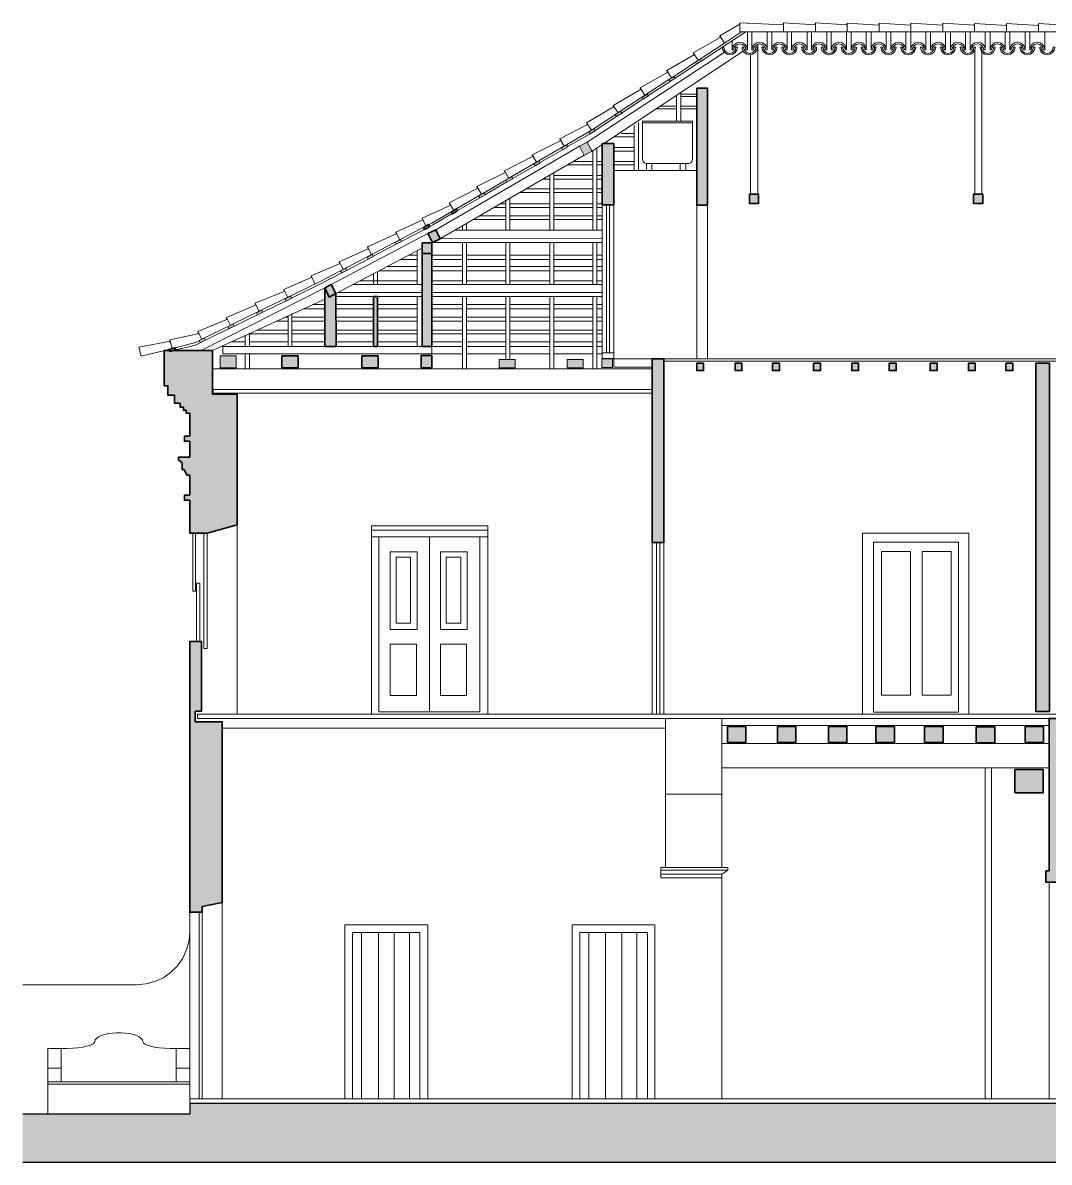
# Model space of a CAD drawing. Header units: millimetres. Extents: x 3253 to 31815, y -1228 to 14413.
# Drawn here: x 3253 to 15637, y -249 to 13495 of the extents above; entities that cross this region are included whole.
import ezdxf

# ---------------------------------------------------------------- set-up
doc = ezdxf.new("R2010")
doc.units = ezdxf.units.MM
for name, color, linetype, lineweight in [('A-ALV-___-___-EXI', 250, 'Continuous', 35), ('A-BAS-___-___-EXI', 250, 'Continuous', 25), ('A-COB-___-___-EXI', 250, 'Continuous', 13), ('A-JAN-___-___-EXI', 250, 'Continuous', 25), ('A-PIS-___-___-EXI', 250, 'Continuous', 25), ('A-POR-___-___-EXI', 250, 'Continuous', 25)]:
    doc.layers.add(name, color=color, linetype=linetype, lineweight=lineweight)

msp = doc.modelspace()

# ---------------------------------------------------------------- hatches: boundary and pattern name
at = {"layer": 'A-ALV-___-___-EXI'}
h = msp.add_hatch(color=11, dxfattribs=at)
h.paths.add_polyline_path([(25847, 460), (25847, 5196), (25657, 5196), (25657, 460)])
h.paths.add_polyline_path([(30984, 460), (30794, 5301), (30245, 5301), (30245, 5270), (30346, 5270), (30346, 5200), (30300, 5200), (30300, 460)])
h.paths.add_polyline_path([(5268, 2766), (5419, 2766), (5419, 2836), (5660, 2882), (5660, 5064), (5334, 5064), (5334, 5192), (5408, 5192), (5408, 6032), (5268, 6032)])
h.paths.add_polyline_path([(15596, 3131), (15849, 3131), (15849, 3267), (15814, 3267), (15814, 5103), (15635, 5103), (15635, 3267), (15596, 3267)])
h.paths.add_polyline_path([(15476, 5188), (15639, 5188), (15639, 9388), (15476, 9388), (15476, 6334)])
h.paths.add_polyline_path([(20399, 5196), (20648, 5196), (20648, 9384), (20399, 9384), (20399, 6334)])
h.paths.add_polyline_path([(25330, 5247), (25454, 5247), (25454, 9202), (25330, 9202), (25330, 6334)])
h.paths.add_polyline_path([(10988, 7226), (10988, 9443), (10848, 9443), (10848, 7226)])
h.paths.add_polyline_path([(30794, 7339), (30794, 7736), (30864, 7736), (30864, 7798), (30794, 7798), (30794, 8039), (30833, 8039), (30868, 8105), (30887, 8105), (30887, 8187), (30930, 8222), (30930, 8257), (30794, 8257), (30794, 8447), (30864, 8447), (30864, 8510), (30794, 8510), (30794, 8786), (30840, 8786), (30840, 8821), (30872, 8821), (30872, 8859), (30910, 8859), (30910, 8906), (30980, 8906), (30980, 9003), (31062, 9003), (31062, 9116), (31105, 9116), (31105, 9548), (30537, 9548), (30537, 9190), (30245, 9190), (30245, 7428), (30486, 7339)])
h.paths.add_polyline_path([(5478, 7339), (5839, 7440), (5839, 9015), (5540, 9015), (5540, 9544), (5068, 9544), (5027, 9532), (5023, 9544), (4960, 9544), (4960, 9116), (5003, 9116), (5003, 9003), (5085, 9003), (5085, 8906), (5151, 8906), (5151, 8859), (5190, 8859), (5190, 8821), (5225, 8821), (5225, 8786), (5268, 8786), (5268, 8509), (5202, 8509), (5202, 8447), (5268, 8447), (5268, 8257), (5132, 8257), (5132, 8222), (5174, 8187), (5174, 8105), (5198, 8105), (5233, 8039), (5268, 8039), (5268, 7798), (5202, 7798), (5202, 7736), (5268, 7736), (5268, 7339)])
h.paths.add_polyline_path([(23242, 9412), (23354, 9412), (23354, 11986), (23187, 11986), (23187, 9493), (23242, 9493)])
h.paths.add_polyline_path([(6897, 9591), (7033, 9591), (7029, 10228), (6948, 10186), (6897, 10298), (6897, 10186)])
h.paths.add_polyline_path([(7484, 9591), (7531, 9591), (7531, 10193), (7484, 10193)])
h.paths.add_polyline_path([(8188, 9591), (8188, 10711), (8072, 10711), (8072, 9591)])
h.paths.add_polyline_path([(11513, 11294), (11513, 12705), (11385, 12705), (11385, 11294)])
h.paths.add_polyline_path([(10245, 11298), (10385, 11298), (10385, 12037), (10245, 12037)])
at = {"layer": 'A-BAS-___-___-EXI', "true_color": 0xcb9898}
msp.add_hatch(color=253, dxfattribs=at).paths.add_polyline_path([(31815, -249), (31815, 619), (30981, 619), (30981, 549), (30984, 460), (5268, 460), (5268, 331), (3253, 331), (3253, -249), (24675, -249)])
at = {"layer": 'A-COB-___-___-EXI', "true_color": 0xc19a82}
h = msp.add_hatch(color=33, dxfattribs=at)
h.paths.add_polyline_path([(20037, 1377), (20111, 1377), (20111, 1502), (20037, 1502)])
h.paths.add_polyline_path([(20776, 1502), (20916, 1502), (20916, 1681), (20776, 1681)])
h.paths.add_polyline_path([(20037, 1517), (20111, 1517), (20111, 1642), (20037, 1642)])
h.paths.add_polyline_path([(15565, 4208), (15565, 4489), (15223, 4489), (15223, 4208)])
h.paths.add_polyline_path([(14756, 4811), (14982, 4811), (14982, 5002), (14756, 5002)])
h.paths.add_polyline_path([(13769, 4815), (13769, 5006), (13547, 5006), (13547, 4815)])
h.paths.add_polyline_path([(11754, 4815), (11976, 4815), (11976, 5006), (11754, 5006)])
h.paths.add_polyline_path([(14134, 4815), (14356, 4815), (14356, 5006), (14134, 5006)])
h.paths.add_polyline_path([(12975, 4815), (13197, 4815), (13197, 5006), (12975, 5006)])
h.paths.add_polyline_path([(12357, 4815), (12579, 4815), (12579, 5006), (12357, 5006)])
h.paths.add_polyline_path([(15569, 4815), (15569, 5006), (15347, 5006), (15347, 4815)])
h.paths.add_polyline_path([(27725, 4975), (27862, 4975), (27862, 5196), (27725, 5196)])
h.paths.add_polyline_path([(30245, 4975), (30245, 5196), (30109, 5196), (30109, 4975)])
h.paths.add_polyline_path([(29615, 4975), (29752, 4975), (29752, 5196), (29615, 5196)])
h.paths.add_polyline_path([(29141, 4975), (29277, 4975), (29277, 5196), (29141, 5196)])
h.paths.add_polyline_path([(28667, 4975), (28803, 4975), (28803, 5196), (28667, 5196)])
h.paths.add_polyline_path([(28200, 4975), (28336, 4975), (28336, 5196), (28200, 5196)])
h.paths.add_polyline_path([(25999, 4975), (25999, 5196), (25867, 5196), (25867, 4975)])
h.paths.add_polyline_path([(27274, 4975), (27410, 4975), (27410, 5196), (27274, 5196)])
h.paths.add_polyline_path([(26819, 4975), (26956, 4975), (26956, 5196), (26819, 5196)])
h.paths.add_polyline_path([(26349, 4975), (26485, 4975), (26485, 5196), (26349, 5196)])
h.paths.add_polyline_path([(24401, 5087), (24599, 5087), (24599, 5200), (24401, 5200)])
h.paths.add_polyline_path([(25532, 5091), (25532, 5204), (25334, 5204), (25334, 5091)])
h.paths.add_polyline_path([(24675, 5091), (24844, 5091), (24844, 5204), (24646, 5204), (24646, 5091)])
h.paths.add_polyline_path([(23176, 9237), (23428, 9237), (23428, 9377), (23176, 9377)])
h.paths.add_polyline_path([(15200, 9299), (15200, 9388), (15114, 9388), (15114, 9299)])
h.paths.add_polyline_path([(12878, 9299), (12878, 9388), (12792, 9388), (12792, 9299)])
h.paths.add_polyline_path([(13255, 9299), (13337, 9299), (13337, 9388), (13255, 9388)])
h.paths.add_polyline_path([(13706, 9299), (13792, 9299), (13792, 9388), (13706, 9388)])
h.paths.add_polyline_path([(12384, 9299), (12384, 9388), (12299, 9388), (12299, 9299)])
h.paths.add_polyline_path([(11929, 9299), (11929, 9388), (11848, 9388), (11848, 9299)])
h.paths.add_polyline_path([(14745, 9299), (14745, 9388), (14663, 9388), (14663, 9299)])
h.paths.add_polyline_path([(11466, 9299), (11466, 9388), (11385, 9388), (11385, 9299)])
h.paths.add_polyline_path([(14286, 9299), (14286, 9388), (14200, 9388), (14200, 9299)])
h.paths.add_polyline_path([(8060, 9334), (8188, 9334), (8188, 9482), (8060, 9482)])
h.paths.add_polyline_path([(5828, 9334), (5828, 9478), (5633, 9478), (5633, 9334)])
h.paths.add_polyline_path([(6380, 9334), (6574, 9334), (6574, 9478), (6380, 9478)])
h.paths.add_polyline_path([(10016, 9334), (10016, 9435), (9821, 9435), (9821, 9334)])
h.paths.add_polyline_path([(7344, 9334), (7539, 9334), (7539, 9478), (7344, 9478)])
h.paths.add_polyline_path([(9195, 9334), (9195, 9435), (9001, 9435), (9001, 9334)])
h.paths.add_polyline_path([(10366, 9338), (10366, 9443), (10241, 9443), (10241, 9338)])
h.paths.add_polyline_path([(5027, 9532), (5097, 9552), (5089, 9575), (5019, 9556)])
h.paths.add_polyline_path([(5392, 9633), (5458, 9665), (5447, 9692), (5380, 9661)])
h.paths.add_polyline_path([(30914, 9641), (30926, 9668), (30856, 9696), (30848, 9672)])
h.paths.add_polyline_path([(30560, 9793), (30572, 9820), (30502, 9847), (30494, 9824)])
h.paths.add_polyline_path([(5738, 9804), (5804, 9836), (5793, 9863), (5727, 9828)])
h.paths.add_polyline_path([(30207, 9948), (30218, 9972), (30152, 10003), (30140, 9976)])
h.paths.add_polyline_path([(6084, 9972), (6150, 10003), (6139, 10030), (6073, 9995)])
h.paths.add_polyline_path([(29853, 10100), (29864, 10123), (29798, 10155), (29787, 10127)])
h.paths.add_polyline_path([(6430, 10139), (6497, 10174), (6485, 10197), (6419, 10166)])
h.paths.add_polyline_path([(6948, 10186), (7029, 10228), (6975, 10337), (6897, 10298)])
h.paths.add_polyline_path([(28908, 10240), (29040, 10333), (28962, 10376), (28818, 10291)])
h.paths.add_polyline_path([(29499, 10252), (29510, 10275), (29444, 10306), (29433, 10279)])
h.paths.add_polyline_path([(29149, 10403), (29157, 10427), (29090, 10458), (29079, 10431), (29116, 10416)])
h.paths.add_polyline_path([(7103, 10477), (7165, 10512), (7154, 10536), (7088, 10504)])
h.paths.add_polyline_path([(28795, 10555), (28807, 10578), (28737, 10610), (28725, 10582)])
h.paths.add_polyline_path([(7418, 10644), (7484, 10676), (7469, 10703), (7406, 10668)])
h.paths.add_polyline_path([(28441, 10707), (28453, 10730), (28383, 10761), (28375, 10734)])
h.paths.add_polyline_path([(8188, 10711), (8188, 10839), (8072, 10839), (8072, 10711)])
h.paths.add_polyline_path([(7756, 10823), (7823, 10858), (7811, 10882), (7745, 10847)])
h.paths.add_polyline_path([(8196, 10843), (8289, 10891), (8235, 10998), (8138, 10952)])
h.paths.add_polyline_path([(28083, 10854), (28095, 10882), (28033, 10913), (28017, 10889)])
h.paths.add_polyline_path([(27504, 10913), (27628, 10994), (27504, 11053), (27386, 10976)])
h.paths.add_polyline_path([(8099, 11002), (8165, 11037), (8149, 11061), (8087, 11026)])
h.paths.add_polyline_path([(27725, 11041), (27737, 11064), (27675, 11099), (27659, 11076)])
h.paths.add_polyline_path([(8437, 11189), (8499, 11228), (8484, 11251), (8421, 11212)])
h.paths.add_polyline_path([(27383, 11220), (27399, 11243), (27333, 11278), (27321, 11251)])
h.paths.add_polyline_path([(12128, 11317), (12128, 11426), (12019, 11426), (12019, 11317)])
h.paths.add_polyline_path([(14838, 11317), (14838, 11426), (14725, 11426), (14725, 11317)])
h.paths.add_polyline_path([(8768, 11383), (8830, 11418), (8818, 11446), (8752, 11407)])
h.paths.add_polyline_path([(27045, 11395), (27057, 11418), (26990, 11453), (26979, 11430)])
h.paths.add_polyline_path([(26703, 11574), (26714, 11597), (26648, 11632), (26637, 11605)])
h.paths.add_polyline_path([(9098, 11578), (9164, 11613), (9149, 11636), (9086, 11601)])
h.paths.add_polyline_path([(26361, 11749), (26372, 11776), (26310, 11807), (26294, 11784)])
h.paths.add_polyline_path([(9433, 11768), (9495, 11807), (9483, 11831), (9417, 11792)])
h.paths.add_polyline_path([(10025, 11895), (10121, 11947), (10063, 12056), (9969, 12006)])
h.paths.add_polyline_path([(26018, 11928), (26034, 11951), (25968, 11986), (25952, 11959)])
h.paths.add_polyline_path([(9763, 11963), (9829, 11998), (9814, 12021), (9751, 11986)])
h.paths.add_polyline_path([(10098, 12157), (10160, 12192), (10148, 12219), (10082, 12181)])
h.paths.add_polyline_path([(10417, 12363), (10479, 12406), (10463, 12429), (10401, 12387)])
h.paths.add_polyline_path([(10739, 12573), (10801, 12612), (10786, 12636), (10724, 12597)])
h.paths.add_polyline_path([(11062, 12787), (11124, 12826), (11109, 12849), (11046, 12811)])
h.paths.add_polyline_path([(11381, 12997), (11443, 13036), (11428, 13059), (11369, 13021)])

# ---------------------------------------------------------------- linework, layer by layer
at = {"layer": 'A-ALV-___-___-EXI', "color": 18, "lineweight": 9}
for p, q in [((12120, 13238), (12120, 11426)), ((12034, 13110), (12034, 11426)), ((14741, 13172), (14741, 11426)), ((14826, 13141), (14826, 11426)), ((10121, 11947), (10245, 12025)), ((8398, 11325), (8453, 11232)), ((10245, 10691), (10179, 10691)), ((6897, 10096), (6749, 10096)), ((4964, 9544), (5081, 9573)), ((5548, 9073), (5548, 9027)), ((14912, 5006), (14911, 5002)), ((14865, 514), (14865, 4508)), ((14939, 514), (14939, 4508)), ((11008, 3306), (11008, 4189)), ((11688, 3306), (11688, 4189)), ((11758, 3275), (10953, 3275)), ((3716, 884), (3557, 884)), ((5268, 884), (5104, 884)), ((3557, 720), (5268, 720)), ((3557, 693), (5268, 693))]:
    msp.add_line(p, q, dxfattribs=at)
at = {"layer": 'A-ALV-___-___-EXI'}
for p, q in [((8072, 10711), (8072, 9591)), ((8188, 9591), (8188, 10711)), ((8072, 9591), (8188, 9591))]:
    msp.add_line(p, q, dxfattribs=at)
for points in [[(11385, 12705), (11385, 11294), (11513, 11294), (11513, 12705)], [(10245, 12037), (10245, 11298), (10385, 11298), (10385, 12037)], [(12128, 11426), (12019, 11426), (12019, 11317), (12128, 11317)], [(14838, 11426), (14725, 11426), (14725, 11317), (14838, 11317)], [(8499, 11228), (8484, 11251), (8421, 11212), (8437, 11189)], [(8087, 11026), (8099, 11002), (8165, 11037), (8149, 11061)], [(8289, 10891), (8235, 10998), (8138, 10952), (8196, 10843)], [(8188, 10711), (8188, 10839), (8072, 10839), (8072, 10711)], [(6897, 10298), (6948, 10186), (7029, 10228), (6975, 10337)], [(7484, 9591), (7531, 9591), (7531, 10193), (7484, 10193)], [(5019, 9556), (5027, 9532), (5097, 9552), (5089, 9575)], [(6574, 9334), (6574, 9478), (6380, 9478), (6380, 9334)], [(7539, 9334), (7539, 9478), (7344, 9478), (7344, 9334)], [(8188, 9334), (8188, 9482), (8060, 9482), (8060, 9334)], [(10988, 9443), (10848, 9443), (10848, 7226), (10988, 7226)], [(11466, 9388), (11385, 9388), (11385, 9299), (11466, 9299)], [(11848, 9388), (11848, 9299), (11929, 9299), (11929, 9388)], [(12299, 9388), (12299, 9299), (12384, 9299), (12384, 9388)], [(12792, 9388), (12792, 9299), (12878, 9299), (12878, 9388)], [(13255, 9388), (13255, 9299), (13337, 9299), (13337, 9388)], [(13706, 9388), (13706, 9299), (13792, 9299), (13792, 9388)], [(14200, 9388), (14200, 9299), (14286, 9299), (14286, 9388)], [(14663, 9388), (14663, 9299), (14745, 9299), (14745, 9388)], [(15114, 9388), (15114, 9299), (15200, 9299), (15200, 9388)], [(15639, 5188), (15639, 9388), (15476, 9388), (15476, 5188)], [(5419, 2766), (5419, 2836), (5660, 2882), (5660, 5064), (5334, 5064), (5334, 5192), (5408, 5192), (5408, 6032), (5268, 6032), (5268, 2766)], [(15596, 3267), (15596, 3131), (15849, 3131), (15849, 3267), (15814, 3267), (15814, 5103), (15635, 5103), (15635, 3267)], [(11754, 5006), (11754, 4815), (11976, 4815), (11976, 5006)], [(12357, 5006), (12357, 4815), (12579, 4815), (12579, 5006)], [(12975, 5006), (12975, 4815), (13197, 4815), (13197, 5006)], [(13547, 5006), (13547, 4815), (13769, 4815), (13769, 5006)], [(14134, 5006), (14134, 4815), (14356, 4815), (14356, 5006)], [(14756, 5002), (14756, 4811), (14982, 4811), (14982, 5002)], [(15569, 4815), (15569, 5006), (15347, 5006), (15347, 4815)], [(15565, 4489), (15223, 4489), (15223, 4208), (15565, 4208)]]:
    msp.add_lwpolyline(points, close=True, dxfattribs=at)
at = {"layer": 'A-ALV-___-___-EXI', "color": 18, "lineweight": 9, "flags": 128}
for points in [[(8117, 11043), (8072, 11138), (8418, 11294)], [(8164, 11038), (8200, 11057), (8434, 11193)], [(11008, 5103), (11008, 4189), (11688, 4189), (11688, 5103)], [(11688, 514), (11688, 3225), (10953, 3225)], [(5268, 2532), (5260, 2424), (5229, 2315), (5182, 2214), (5120, 2120), (5038, 2042), (4949, 1976), (4848, 1930), (4739, 1902), (4626, 1891), (3253, 1891)], [(5104, 1121), (5031, 1121), (4964, 1125), (4898, 1132), (4844, 1140), (4793, 1152), (4754, 1164), (4723, 1179), (4708, 1191), (4700, 1206), (4696, 1226), (4680, 1245), (4657, 1265), (4626, 1280), (4587, 1292), (4541, 1304), (4494, 1307), (4439, 1311), (4385, 1311), (4334, 1307), (4284, 1304), (4241, 1292), (4198, 1280), (4167, 1265), (4144, 1245), (4128, 1226), (4124, 1206), (4120, 1195), (4101, 1179), (4070, 1164), (4027, 1152), (3977, 1140), (3918, 1132), (3856, 1125), (3786, 1121), (3716, 1121), (3716, 720)], [(3557, 331), (3557, 1121), (3716, 1121)], [(5268, 1121), (5104, 1121), (5104, 720)]]:
    msp.add_lwpolyline(points, dxfattribs=at)
at = {"layer": 'A-ALV-___-___-EXI'}
for points in [[(6897, 10298), (6897, 9591), (7033, 9591), (7029, 10228)], [(5023, 9544), (4960, 9544), (4960, 9116), (5003, 9116), (5003, 9003), (5085, 9003), (5085, 8906), (5151, 8906), (5151, 8859), (5190, 8859), (5190, 8821), (5225, 8821), (5225, 8786), (5268, 8786), (5268, 8509), (5202, 8509), (5202, 8447), (5268, 8447), (5268, 8257), (5132, 8257), (5132, 8222), (5174, 8187), (5174, 8105), (5198, 8105), (5233, 8039), (5268, 8039), (5268, 7798), (5202, 7798), (5202, 7736), (5268, 7736), (5268, 7339), (5478, 7339), (5839, 7440), (5839, 9015), (5540, 9015), (5540, 9544), (5068, 9544)]]:
    msp.add_lwpolyline(points, dxfattribs=at)
at = {"layer": 'A-ALV-___-___-EXI', "color": 18, "lineweight": 9, "flags": 128}
msp.add_lwpolyline([(10953, 3306), (10953, 3182), (11688, 3182), (11688, 3225), (11758, 3275), (11758, 3306)], close=True, dxfattribs=at)
at = {"layer": 'A-BAS-___-___-EXI'}
msp.add_line((3253, -249), (31815, -249), dxfattribs=at)
at = {"layer": 'A-COB-___-___-EXI', "color": 18, "lineweight": 9}
for p, q in [((12431, 13495), (12431, 13386)), ((12816, 13495), (13201, 13472)), ((13201, 13491), (13201, 13386)), ((13586, 13491), (13586, 13386)), ((14352, 13491), (14737, 13468)), ((14737, 13487), (14737, 13386)), ((15122, 13487), (15122, 13386)), ((15507, 13487), (15507, 13386)), ((11442, 13037), (11976, 13386)), ((11719, 13250), (11925, 13386)), ((12236, 13168), (12236, 13386)), ((12715, 13168), (12715, 13386)), ((13193, 13168), (13193, 13386)), ((13671, 13168), (13671, 13386)), ((14150, 13168), (14150, 13386)), ((14628, 13168), (14628, 13386)), ((15106, 13168), (15106, 13386)), ((15585, 13168), (15585, 13386)), ((10063, 12056), (11715, 13137)), ((10265, 12037), (11945, 13153)), ((11023, 12919), (11358, 13114)), ((11342, 13133), (11350, 13110)), ((11083, 12833), (11395, 13038)), ((11123, 12828), (11392, 13004)), ((10464, 12428), (11047, 12810)), ((10799, 12616), (11062, 12788)), ((10700, 12709), (10704, 12686)), ((11194, 12309), (11194, 12651)), ((10478, 12406), (10738, 12576)), ((11124, 12604), (11140, 12604)), ((11140, 12309), (11140, 12616)), ((11194, 12636), (11385, 12636)), ((11194, 12604), (11385, 12604)), ((10121, 12204), (10403, 12388)), ((10378, 12499), (10382, 12480)), ((10903, 12457), (11140, 12457)), ((10945, 12488), (11140, 12488)), ((11194, 12488), (11385, 12488)), ((11194, 12457), (11385, 12457)), ((10158, 12197), (10415, 12365)), ((10630, 11714), (10630, 12258)), ((10681, 11714), (10681, 12293)), ((10731, 12289), (11334, 12289)), ((9097, 11607), (10083, 12179)), ((9732, 12095), (9783, 12006)), ((9827, 12001), (10098, 12157)), ((10397, 12118), (10630, 12118)), ((10471, 12161), (10634, 12161)), ((8235, 10998), (9969, 12006)), ((9398, 11904), (9744, 12075)), ((9495, 11808), (9763, 11963)), ((10179, 10994), (10179, 11982)), ((10389, 11990), (10634, 11990)), ((9899, 11823), (10129, 11823)), ((10129, 10994), (10129, 11951)), ((10179, 11823), (10245, 11823)), ((10385, 11947), (10630, 11947)), ((10389, 11823), (10634, 11823)), ((9063, 11710), (9117, 11618)), ((9163, 11615), (9431, 11771)), ((9662, 10994), (9662, 11687)), ((9825, 11780), (10129, 11780)), ((10179, 11780), (10245, 11780)), ((10385, 11780), (10630, 11780)), ((10385, 11714), (11385, 11714)), ((10844, 11799), (10844, 11714)), ((11186, 11799), (11186, 11714)), ((11253, 11799), (11253, 11714)), ((8818, 11445), (9087, 11601)), ((8829, 11421), (9101, 11579)), ((9526, 11609), (9611, 11609)), ((9662, 11652), (10129, 11652)), ((9662, 11609), (10129, 11609)), ((10179, 11652), (10245, 11652)), ((10179, 11609), (10245, 11609)), ((9254, 11449), (9611, 11449)), ((9328, 11492), (9611, 11492)), ((9662, 11492), (10129, 11492)), ((9662, 11449), (10129, 11449)), ((10179, 11492), (10245, 11492)), ((10179, 11449), (10245, 11449)), ((8498, 11230), (8766, 11385)), ((9016, 11313), (9079, 11313)), ((9079, 10994), (9079, 11348)), ((9129, 10994), (9129, 11376)), ((9129, 11313), (9611, 11313)), ((9662, 11313), (10129, 11313)), ((10179, 11313), (10245, 11313)), ((10245, 11298), (10245, 9513)), ((10296, 11298), (10296, 9513)), ((10331, 11298), (10331, 9513)), ((10385, 9513), (10385, 11298)), ((8768, 11166), (9079, 11166)), ((8943, 11267), (9079, 11267)), ((9129, 11267), (9611, 11267)), ((9129, 11166), (9611, 11166)), ((9662, 11267), (10129, 11267)), ((9662, 11166), (10129, 11166)), ((10179, 11267), (10245, 11267)), ((10179, 11166), (10245, 11166)), ((7094, 10508), (8126, 11048)), ((7789, 10841), (8098, 11003)), ((8558, 10994), (8558, 11045)), ((8608, 10994), (8608, 11076)), ((8694, 11123), (9079, 11123)), ((9129, 11123), (9611, 11123)), ((9662, 11123), (10129, 11123)), ((10179, 11123), (10245, 11123)), ((8138, 10952), (6975, 10337)), ((7753, 10971), (7757, 10948)), ((8468, 10994), (10245, 10994)), ((7029, 10228), (8072, 10777)), ((7410, 10792), (7462, 10699)), ((7482, 10679), (7756, 10823)), ((8013, 10337), (8013, 10746)), ((8558, 10337), (8558, 10843)), ((8608, 10337), (8608, 10843)), ((9079, 10337), (9079, 10843)), ((9129, 10337), (9129, 10843)), ((9611, 10337), (9611, 10843)), ((9662, 10337), (9662, 10843)), ((10129, 10337), (10129, 10843)), ((10179, 10337), (10179, 10843)), ((7165, 10512), (7418, 10645)), ((8013, 10640), (7815, 10640)), ((8013, 10691), (7908, 10691)), ((8558, 10691), (8188, 10691)), ((8558, 10641), (8188, 10641)), ((9079, 10691), (8608, 10691)), ((9079, 10641), (8608, 10641)), ((9611, 10691), (9129, 10691)), ((9611, 10641), (9129, 10641)), ((10129, 10691), (9662, 10691)), ((10129, 10641), (9662, 10641)), ((10245, 10640), (10179, 10640)), ((7484, 10337), (7484, 10466)), ((7531, 10337), (7531, 10493)), ((8013, 10504), (7554, 10504)), ((8013, 10555), (7648, 10555)), ((8558, 10555), (8188, 10555)), ((8558, 10504), (8188, 10504)), ((9079, 10555), (8608, 10555)), ((9079, 10504), (8608, 10504)), ((9611, 10555), (9129, 10555)), ((9611, 10504), (9129, 10504)), ((10129, 10555), (9662, 10555)), ((10129, 10504), (9662, 10504)), ((10245, 10555), (10179, 10555)), ((10245, 10504), (10179, 10504)), ((6734, 10442), (6777, 10345)), ((8072, 10337), (7235, 10337)), ((8013, 10384), (7325, 10384)), ((8558, 10384), (8188, 10384)), ((10245, 10337), (8188, 10337)), ((9079, 10384), (8608, 10384)), ((9611, 10384), (9129, 10384)), ((10129, 10384), (9662, 10384)), ((10245, 10384), (10179, 10384)), ((6897, 10298), (5404, 9544)), ((6403, 10279), (6407, 10256)), ((7484, 10193), (7033, 10193)), ((8072, 10240), (7049, 10240)), ((8072, 10193), (7531, 10193)), ((8013, 9591), (8013, 10193)), ((10245, 10240), (8188, 10240)), ((10245, 10193), (8188, 10193)), ((8558, 9322), (8558, 10193)), ((8608, 9322), (8608, 10193)), ((9079, 9435), (9079, 10193)), ((9129, 9435), (9129, 10193)), ((9611, 9322), (9611, 10193)), ((9662, 9322), (9662, 10193)), ((10129, 9322), (10129, 10193)), ((10179, 9322), (10179, 10193)), ((5540, 9544), (6897, 10162)), ((5711, 9941), (6069, 10092)), ((6057, 10112), (6104, 10014)), ((6150, 10005), (6429, 10141)), ((6897, 10046), (6640, 10046)), ((7484, 10096), (7033, 10096)), ((7484, 10046), (7033, 10046)), ((8013, 10096), (7531, 10096)), ((8013, 10046), (7531, 10046)), ((8558, 10096), (8188, 10096)), ((8558, 10046), (8188, 10046)), ((9079, 10096), (8608, 10096)), ((9079, 10046), (8608, 10046)), ((9611, 10096), (9129, 10096)), ((9611, 10046), (9129, 10046)), ((10129, 10096), (9662, 10096)), ((10129, 10046), (9662, 10046)), ((10245, 10096), (10179, 10096)), ((10245, 10046), (10179, 10046)), ((5804, 9836), (6084, 9973)), ((6454, 9944), (6415, 9944)), ((6454, 9591), (6454, 9960)), ((6500, 9591), (6500, 9983)), ((6897, 9944), (6500, 9944)), ((7484, 9944), (7033, 9944)), ((8013, 9944), (7531, 9944)), ((8558, 9944), (8188, 9944)), ((9079, 9944), (8608, 9944)), ((9611, 9944), (9129, 9944)), ((10129, 9944), (9662, 9944)), ((10245, 9944), (10179, 9944)), ((5365, 9773), (5373, 9742)), ((5407, 9673), (5771, 9851)), ((5457, 9667), (5776, 9822)), ((6454, 9789), (6081, 9789)), ((6454, 9894), (6310, 9894)), ((6897, 9894), (6500, 9894)), ((6897, 9789), (6500, 9789)), ((7484, 9894), (7033, 9894)), ((7484, 9789), (7033, 9789)), ((8013, 9894), (7531, 9894)), ((8013, 9789), (7531, 9789)), ((8558, 9894), (8188, 9894)), ((8558, 9789), (8188, 9789)), ((9079, 9894), (8608, 9894)), ((9079, 9789), (8608, 9789)), ((9611, 9894), (9129, 9894)), ((9611, 9789), (9129, 9789)), ((10129, 9894), (9662, 9894)), ((10129, 9789), (9662, 9789)), ((10245, 9894), (10179, 9894)), ((10245, 9789), (10179, 9789)), ((5027, 9672), (5380, 9746)), ((5937, 9645), (5765, 9645)), ((5937, 9591), (5937, 9727)), ((6454, 9742), (5975, 9742)), ((5987, 9591), (5987, 9746)), ((6454, 9645), (5987, 9645)), ((6897, 9742), (6500, 9742)), ((6897, 9645), (6500, 9645)), ((7484, 9742), (7033, 9742)), ((7484, 9645), (7033, 9645)), ((8013, 9742), (7531, 9742)), ((8013, 9645), (7531, 9645)), ((8558, 9742), (8188, 9742)), ((8558, 9645), (8188, 9645)), ((9079, 9742), (8608, 9742)), ((9079, 9645), (8608, 9645)), ((9611, 9742), (9129, 9742)), ((9611, 9645), (9129, 9645)), ((10129, 9742), (9662, 9742)), ((10129, 9645), (9662, 9645)), ((10245, 9742), (10179, 9742)), ((10245, 9645), (10179, 9645)), ((5937, 9322), (5937, 9501)), ((5987, 9322), (5987, 9501)), ((7484, 9591), (7033, 9591)), ((8072, 9591), (7531, 9591)), ((8558, 9591), (8188, 9591)), ((8188, 9501), (8558, 9501)), ((9079, 9591), (8608, 9591)), ((8608, 9501), (9079, 9501)), ((9611, 9591), (9129, 9591)), ((9129, 9501), (9611, 9501)), ((10129, 9591), (9662, 9591)), ((9662, 9501), (10129, 9501)), ((10245, 9591), (10179, 9591)), ((10179, 9501), (10245, 9501)), ((10385, 9443), (10848, 9443)), ((10848, 9322), (5540, 9322)), ((5548, 9073), (10848, 9073)), ((5548, 9027), (10848, 9027))]:
    msp.add_line(p, q, dxfattribs=at)
at = {"layer": 'A-COB-___-___-EXI', "color": 18, "lineweight": 9, "flags": 128}
for points in [[(11906, 13479), (11661, 13339), (11669, 13316), (11342, 13133), (11400, 13044)], [(12431, 13472), (11906, 13495), (11898, 13476)], [(11906, 13495), (11906, 13386), (23273, 13386), (23316, 13464), (22861, 13479), (22861, 13386)], [(12423, 13472), (12431, 13495), (12816, 13472)], [(12808, 13472), (12816, 13495), (12816, 13386)], [(13586, 13468), (13201, 13491), (13193, 13468)], [(13983, 13168), (13990, 13196), (14006, 13219), (14029, 13234), (14056, 13242), (14084, 13234), (14111, 13219), (14126, 13196), (14130, 13168), (14150, 13168), (14142, 13203), (14122, 13234), (14091, 13254), (14056, 13262), (14021, 13254), (13994, 13234), (13971, 13203), (13967, 13168), (13982, 13168), (13967, 13168), (13967, 13386), (13967, 13491), (13967, 13468), (13586, 13491), (13578, 13468)], [(13967, 13491), (14352, 13468), (14352, 13491), (14352, 13386)], [(15122, 13464), (14737, 13487), (14729, 13468)], [(15507, 13464), (15122, 13487), (15114, 13468)], [(15499, 13468), (15507, 13487), (15892, 13464)], [(11428, 13059), (11719, 13250), (11661, 13339)], [(11995, 13386), (11995, 13168), (11988, 13203), (11968, 13234), (11937, 13254), (11902, 13262), (11867, 13254), (11840, 13234), (11820, 13203), (11813, 13168), (11813, 13277)], [(12069, 13168), (12073, 13196), (12093, 13219), (12116, 13234), (12143, 13242), (12170, 13234), (12194, 13219), (12209, 13196), (12217, 13168), (12236, 13168), (12229, 13203), (12209, 13234), (12178, 13254), (12143, 13262), (12108, 13254), (12077, 13234), (12058, 13203), (12050, 13168), (12069, 13168), (12050, 13168), (12050, 13386)], [(12474, 13386), (12474, 13168), (12466, 13203), (12446, 13234), (12415, 13254), (12380, 13262), (12345, 13254), (12318, 13234), (12299, 13203), (12291, 13168), (12291, 13386)], [(12548, 13168), (12555, 13196), (12571, 13219), (12594, 13234), (12621, 13242), (12649, 13234), (12672, 13219), (12688, 13196), (12695, 13168), (12715, 13168), (12707, 13203), (12687, 13234), (12656, 13254), (12621, 13262), (12586, 13254), (12555, 13234), (12536, 13203), (12528, 13168), (12548, 13168), (12528, 13168), (12528, 13386)], [(12952, 13386), (12952, 13168), (12944, 13203), (12925, 13234), (12897, 13254), (12863, 13262), (12824, 13254), (12796, 13234), (12777, 13203), (12769, 13168), (12769, 13386)], [(13026, 13168), (13034, 13196), (13049, 13219), (13073, 13234), (13100, 13242), (13127, 13234), (13150, 13219), (13170, 13196), (13174, 13168), (13193, 13168), (13185, 13203), (13166, 13234), (13135, 13254), (13100, 13262), (13065, 13254), (13034, 13234), (13014, 13203), (13006, 13168), (13026, 13168), (13006, 13168), (13006, 13386)], [(13430, 13386), (13430, 13168), (13422, 13203), (13403, 13234), (13376, 13254), (13341, 13262), (13306, 13254), (13275, 13234), (13255, 13203), (13248, 13168), (13248, 13386)], [(13504, 13168), (13512, 13196), (13528, 13219), (13551, 13234), (13578, 13242), (13605, 13234), (13632, 13219), (13648, 13196), (13652, 13168), (13671, 13168), (13664, 13203), (13644, 13234), (13613, 13254), (13578, 13262), (13543, 13254), (13512, 13234), (13492, 13203), (13489, 13168), (13504, 13168), (13489, 13168), (13489, 13386)], [(13909, 13386), (13909, 13168), (13905, 13203), (13881, 13234), (13854, 13254), (13819, 13262), (13784, 13254), (13753, 13234), (13734, 13203), (13726, 13168), (13726, 13386)], [(14387, 13386), (14387, 13168), (14383, 13203), (14360, 13234), (14332, 13254), (14298, 13262), (14263, 13254), (14231, 13234), (14212, 13203), (14204, 13168), (14204, 13386)], [(14461, 13168), (14469, 13196), (14484, 13219), (14507, 13234), (14535, 13242), (14566, 13234), (14589, 13219), (14605, 13196), (14609, 13168), (14628, 13168), (14620, 13203), (14601, 13234), (14570, 13254), (14535, 13262), (14500, 13254), (14472, 13234), (14449, 13203), (14445, 13168), (14461, 13168), (14445, 13168), (14445, 13386)], [(14865, 13386), (14865, 13168), (14861, 13203), (14842, 13234), (14811, 13254), (14776, 13262), (14741, 13254), (14710, 13234), (14690, 13203), (14683, 13168), (14683, 13386)], [(14939, 13168), (14947, 13196), (14962, 13219), (14986, 13234), (15013, 13242), (15044, 13234), (15067, 13219), (15083, 13196), (15087, 13168), (15106, 13168), (15099, 13203), (15079, 13234), (15048, 13254), (15013, 13262), (14978, 13254), (14951, 13234), (14931, 13203), (14924, 13168), (14939, 13168), (14924, 13168), (14924, 13386)], [(15347, 13386), (15347, 13168), (15340, 13203), (15320, 13234), (15289, 13254), (15254, 13262), (15219, 13254), (15188, 13234), (15169, 13203), (15161, 13168), (15161, 13386)], [(15421, 13168), (15425, 13196), (15441, 13219), (15464, 13234), (15491, 13242), (15522, 13234), (15546, 13219), (15561, 13196), (15565, 13168), (15585, 13168), (15577, 13203), (15557, 13234), (15530, 13254), (15491, 13262), (15456, 13254), (15429, 13234), (15410, 13203), (15402, 13168), (15421, 13168), (15402, 13168), (15402, 13386)], [(11875, 13199), (11867, 13164), (11848, 13137), (11820, 13118), (11785, 13110), (11750, 13118), (11719, 13137), (11700, 13164), (11692, 13199), (11711, 13199), (11715, 13172), (11731, 13149), (11754, 13133), (11785, 13126), (11813, 13133), (11836, 13149), (11851, 13172), (11855, 13199), (11875, 13199)], [(11995, 13168), (11976, 13168), (11972, 13196), (11956, 13219), (11933, 13234), (11902, 13242), (11875, 13234), (11851, 13219), (11836, 13196), (11828, 13168), (11813, 13168), (11828, 13168)], [(12116, 13199), (12096, 13199), (12093, 13172), (12073, 13149), (12050, 13133), (12023, 13126), (11995, 13133), (11972, 13149), (11956, 13172), (11949, 13199), (11933, 13199), (11937, 13164), (11956, 13137), (11987, 13118), (12023, 13110), (12058, 13118), (12089, 13137), (12108, 13164), (12116, 13199)], [(12353, 13199), (12345, 13164), (12326, 13137), (12299, 13118), (12264, 13110), (12229, 13118), (12198, 13137), (12178, 13164), (12170, 13199), (12190, 13199), (12194, 13172), (12209, 13149), (12233, 13133), (12264, 13126), (12291, 13133), (12314, 13149), (12330, 13172), (12338, 13199), (12353, 13199)], [(12474, 13168), (12454, 13168), (12450, 13196), (12435, 13219), (12411, 13234), (12380, 13242), (12353, 13234), (12330, 13219), (12314, 13196), (12310, 13168), (12291, 13168), (12310, 13168)], [(12594, 13199), (12575, 13199), (12571, 13172), (12555, 13149), (12528, 13133), (12501, 13126), (12474, 13133), (12450, 13149), (12435, 13172), (12427, 13199), (12411, 13199), (12415, 13164), (12439, 13137), (12466, 13118), (12501, 13110), (12536, 13118), (12567, 13137), (12586, 13164), (12594, 13199)], [(12831, 13199), (12828, 13164), (12804, 13137), (12777, 13118), (12742, 13110), (12707, 13118), (12676, 13137), (12656, 13164), (12649, 13199), (12668, 13199), (12672, 13172), (12687, 13149), (12715, 13133), (12742, 13126), (12769, 13133), (12793, 13149), (12808, 13172), (12816, 13199), (12831, 13199)], [(12952, 13168), (12933, 13168), (12929, 13196), (12913, 13219), (12890, 13234), (12862, 13242), (12831, 13234), (12808, 13219), (12793, 13196), (12789, 13168), (12769, 13168), (12789, 13168)], [(13073, 13199), (13053, 13199), (13049, 13172), (13034, 13149), (13010, 13133), (12979, 13126), (12952, 13133), (12929, 13149), (12913, 13172), (12905, 13199), (12890, 13199), (12894, 13164), (12917, 13137), (12944, 13118), (12979, 13110), (13014, 13118), (13045, 13137), (13065, 13164), (13072, 13199)], [(13310, 13199), (13306, 13164), (13286, 13137), (13255, 13118), (13220, 13110), (13185, 13118), (13154, 13137), (13135, 13164), (13127, 13199), (13146, 13199), (13150, 13172), (13166, 13149), (13193, 13133), (13220, 13126), (13248, 13133), (13271, 13149), (13286, 13172), (13294, 13199), (13310, 13199)], [(13430, 13168), (13415, 13168), (13407, 13196), (13391, 13219), (13368, 13234), (13341, 13242), (13310, 13234), (13286, 13219), (13271, 13196), (13267, 13168), (13247, 13168), (13267, 13168)], [(13551, 13199), (13531, 13199), (13528, 13172), (13512, 13149), (13489, 13133), (13457, 13126), (13430, 13133), (13407, 13149), (13391, 13172), (13384, 13199), (13368, 13199), (13376, 13164), (13395, 13137), (13422, 13118), (13457, 13110), (13492, 13118), (13524, 13137), (13543, 13164), (13551, 13199)], [(13792, 13199), (13784, 13164), (13765, 13137), (13734, 13118), (13699, 13110), (13664, 13118), (13633, 13137), (13613, 13164), (13605, 13199), (13625, 13199), (13629, 13172), (13648, 13149), (13671, 13133), (13699, 13126), (13726, 13133), (13749, 13149), (13765, 13172), (13772, 13199), (13792, 13199)], [(13909, 13168), (13893, 13168), (13885, 13196), (13870, 13219), (13846, 13234), (13819, 13242), (13788, 13234), (13765, 13219), (13749, 13196), (13745, 13168), (13726, 13168), (13745, 13168)], [(14029, 13199), (14010, 13199), (14006, 13172), (13990, 13149), (13967, 13133), (13936, 13126), (13909, 13133), (13885, 13149), (13870, 13172), (13866, 13199), (13846, 13199), (13854, 13164), (13874, 13137), (13901, 13118), (13936, 13110), (13971, 13118), (14002, 13137), (14021, 13164), (14029, 13199)], [(14270, 13199), (14263, 13164), (14243, 13137), (14212, 13118), (14177, 13110), (14142, 13118), (14111, 13137), (14091, 13164), (14084, 13199), (14103, 13199), (14111, 13172), (14126, 13149), (14150, 13133), (14177, 13126), (14204, 13133), (14227, 13149), (14243, 13172), (14251, 13199), (14270, 13199)], [(14387, 13168), (14371, 13168), (14364, 13196), (14348, 13219), (14325, 13234), (14298, 13242), (14270, 13234), (14243, 13219), (14227, 13196), (14224, 13168), (14204, 13168), (14224, 13168)], [(14507, 13199), (14488, 13199), (14484, 13172), (14469, 13149), (14445, 13133), (14418, 13126), (14387, 13133), (14364, 13149), (14348, 13172), (14344, 13199), (14325, 13199), (14332, 13164), (14352, 13137), (14379, 13118), (14418, 13110), (14453, 13118), (14480, 13137), (14500, 13164), (14508, 13199)], [(14749, 13199), (14741, 13164), (14721, 13137), (14690, 13118), (14655, 13110), (14620, 13118), (14589, 13137), (14570, 13164), (14562, 13199), (14581, 13199), (14589, 13172), (14605, 13149), (14628, 13133), (14655, 13126), (14683, 13133), (14706, 13149), (14725, 13172), (14729, 13199), (14749, 13199)], [(14865, 13168), (14850, 13168), (14842, 13196), (14826, 13219), (14803, 13234), (14776, 13242), (14749, 13234), (14721, 13219), (14706, 13196), (14702, 13168), (14682, 13168), (14702, 13168)], [(14986, 13199), (14970, 13199), (14962, 13172), (14947, 13149), (14924, 13133), (14896, 13126), (14865, 13133), (14842, 13149), (14826, 13172), (14822, 13199), (14803, 13199), (14811, 13164), (14830, 13137), (14861, 13118), (14896, 13110), (14931, 13118), (14959, 13137), (14978, 13164), (14986, 13199)], [(15227, 13199), (15219, 13164), (15200, 13137), (15169, 13118), (15134, 13110), (15099, 13118), (15067, 13137), (15048, 13164), (15044, 13199), (15060, 13199), (15067, 13172), (15083, 13149), (15106, 13133), (15134, 13126), (15161, 13133), (15188, 13149), (15204, 13172), (15207, 13199), (15227, 13199)], [(15347, 13168), (15328, 13168), (15320, 13196), (15305, 13219), (15281, 13234), (15254, 13242), (15227, 13234), (15204, 13219), (15184, 13196), (15180, 13168), (15161, 13168), (15180, 13168)], [(15464, 13199), (15449, 13199), (15441, 13172), (15425, 13149), (15402, 13133), (15375, 13126), (15344, 13133), (15320, 13149), (15305, 13172), (15301, 13199), (15281, 13199), (15289, 13164), (15309, 13137), (15340, 13118), (15375, 13110), (15410, 13118), (15437, 13137), (15460, 13164), (15464, 13199)], [(15705, 13199), (15697, 13164), (15678, 13137), (15647, 13118), (15612, 13110), (15577, 13118), (15550, 13137), (15526, 13164), (15522, 13199), (15538, 13199), (15546, 13172), (15561, 13149), (15585, 13133), (15612, 13126), (15639, 13133), (15666, 13149), (15682, 13172), (15686, 13199), (15705, 13199)], [(11080, 12832), (11023, 12919), (11027, 12900)], [(11035, 12900), (10700, 12709), (10759, 12620)], [(10436, 12410), (10378, 12499), (10712, 12694)], [(10389, 12484), (10055, 12289), (10113, 12200)], [(9736, 12072), (9732, 12095), (10066, 12270), (10055, 12289)], [(10778, 11799), (11288, 11799), (11311, 11807), (11326, 11823), (11334, 11846), (11334, 12309), (10731, 12309), (10731, 11846), (10739, 11823), (10755, 11807), (10778, 11799), (10778, 11714)], [(10028, 11897), (8293, 10893), (8289, 10891)], [(8733, 11519), (9071, 11691), (9063, 11710), (9409, 11885)], [(9401, 11881), (9398, 11904), (9452, 11812)], [(9604, 11652), (9611, 11652), (9611, 10994)], [(8150, 11060), (8188, 11080), (8789, 11429)], [(8410, 11290), (8398, 11325), (8744, 11500)], [(8736, 11496), (8733, 11519), (8787, 11427)], [(7802, 10877), (7753, 10971), (8079, 11119), (8072, 11138)], [(7764, 10952), (7410, 10792), (7418, 10769), (7072, 10613)], [(8289, 10891), (8289, 10889), (10245, 10893)], [(8188, 10839), (8200, 10843), (10245, 10843)], [(6738, 10419), (6734, 10442), (7084, 10590)], [(7076, 10586), (7072, 10613), (7122, 10521)], [(5793, 9862), (6850, 10380), (7088, 10504)], [(6496, 10174), (6862, 10353), (7102, 10479)], [(6742, 10427), (6403, 10279), (6450, 10182)], [(6061, 10088), (6057, 10112), (6415, 10259)], [(5723, 9921), (5365, 9773), (5415, 9677)], [(5715, 9917), (5711, 9941), (5757, 9844)], [(5034, 9653), (4653, 9583), (4680, 9474), (4961, 9543)], [(5054, 9567), (5027, 9672), (5027, 9641)], [(5073, 9544), (5334, 9606), (5392, 9634)], [(5089, 9575), (5326, 9633), (5381, 9660)], [(6897, 9591), (5668, 9591), (5668, 9501), (8188, 9501), (8188, 9591)], [(10848, 9342), (10385, 9342), (10385, 9443), (10385, 9513), (10245, 9513), (10245, 9447), (10385, 9447)]]:
    msp.add_lwpolyline(points, dxfattribs=at)
at = {"layer": 'A-COB-___-___-EXI'}
for points in [[(11369, 13021), (11381, 12997), (11443, 13036), (11428, 13059)], [(11124, 12826), (11109, 12849), (11046, 12811), (11062, 12787)], [(10801, 12612), (10786, 12636), (10724, 12597), (10739, 12573)], [(10479, 12406), (10463, 12429), (10401, 12387), (10417, 12363)], [(10082, 12181), (10098, 12157), (10160, 12192), (10148, 12219)], [(9751, 11986), (9763, 11963), (9829, 11998), (9814, 12021)], [(10025, 11895), (10121, 11947), (10063, 12056), (9969, 12006)], [(9417, 11792), (9433, 11768), (9495, 11807), (9483, 11831)], [(9164, 11613), (9149, 11636), (9086, 11601), (9098, 11578)], [(8752, 11407), (8768, 11383), (8830, 11418), (8818, 11446)], [(7823, 10858), (7811, 10882), (7745, 10847), (7756, 10823)], [(7484, 10676), (7469, 10703), (7406, 10668), (7418, 10644)], [(7165, 10512), (7154, 10536), (7088, 10504), (7103, 10477)], [(6430, 10139), (6497, 10174), (6485, 10197), (6419, 10166)], [(6139, 10030), (6073, 9995), (6084, 9972), (6150, 10003)], [(5738, 9804), (5804, 9836), (5793, 9863), (5727, 9828)], [(5392, 9633), (5458, 9665), (5447, 9692), (5380, 9661)], [(5633, 9478), (5633, 9334), (5828, 9334), (5828, 9478)], [(9001, 9334), (9195, 9334), (9195, 9435), (9001, 9435)], [(9821, 9334), (10016, 9334), (10016, 9435), (9821, 9435)], [(10366, 9443), (10241, 9443), (10241, 9338), (10366, 9338)]]:
    msp.add_lwpolyline(points, close=True, dxfattribs=at)
at = {"layer": 'A-JAN-___-___-EXI', "color": 18, "lineweight": 9}
msp.add_line((5839, 7440), (5839, 5157), dxfattribs=at)
at = {"layer": 'A-JAN-___-___-EXI', "color": 18, "lineweight": 9, "flags": 128}
for points in [[(5338, 7339), (5338, 6639), (5303, 6639), (5303, 7339)], [(5439, 7339), (5439, 5947), (5478, 5947), (5478, 7339)], [(5349, 6032), (5349, 6736), (5388, 6736), (5388, 6032)]]:
    msp.add_lwpolyline(points, dxfattribs=at)
at = {"layer": 'A-PIS-___-___-EXI', "color": 18, "lineweight": 9}
for p, q in [((10988, 9412), (21593, 9412)), ((5660, 4986), (11008, 4986)), ((11688, 5017), (15635, 5017)), ((11688, 4800), (15635, 4800)), ((11688, 4508), (15635, 4508))]:
    msp.add_line(p, q, dxfattribs=at)
at = {"layer": 'A-PIS-___-___-EXI', "color": 18, "lineweight": 9, "flags": 128}
for points in [[(10988, 9443), (23218, 9443), (23218, 9412), (20648, 9412)], [(21593, 5157), (5361, 5157), (5361, 5103), (15635, 5103)], [(5268, 460), (5268, 514), (25657, 514)]]:
    msp.add_lwpolyline(points, dxfattribs=at)
at = {"layer": 'A-PIS-___-___-EXI'}
msp.add_lwpolyline([(25657, 460), (5268, 460), (5268, 331), (3253, 331)], dxfattribs=at)
at = {"layer": 'A-POR-___-___-EXI', "color": 18, "lineweight": 9}
for p, q in [((11385, 9443), (11385, 11294)), ((11513, 11294), (11513, 9443)), ((7461, 7374), (8865, 7374)), ((7461, 7296), (8865, 7296)), ((8161, 7296), (8161, 5185)), ((10848, 7226), (10848, 5157)), ((10899, 7226), (10899, 5157)), ((10938, 7226), (10938, 5157)), ((10988, 7226), (10988, 5157)), ((15635, 514), (15635, 3131)), ((5268, 2766), (5268, 514)), ((5381, 2766), (5381, 514)), ((5419, 2766), (5419, 514)), ((5660, 2882), (5660, 514)), ((7340, 514), (7340, 2521)), ((7543, 514), (7543, 2521)), ((7733, 514), (7733, 2521)), ((7920, 514), (7920, 2521)), ((10082, 514), (10082, 2521)), ((10284, 514), (10284, 2521)), ((10479, 514), (10479, 2521)), ((10661, 514), (10661, 2521))]:
    msp.add_line(p, q, dxfattribs=at)
at = {"layer": 'A-POR-___-___-EXI', "color": 18, "lineweight": 9, "flags": 128}
for points in [[(8865, 5157), (8865, 7428), (7461, 7428), (7461, 5157)], [(8768, 7296), (8768, 5185), (7547, 5185), (7547, 7296)], [(14667, 5157), (14667, 7339), (13384, 7339), (13384, 5157)], [(14453, 7117), (14103, 7117), (14103, 5383), (14453, 5383), (14453, 7117)], [(7138, 514), (7138, 2614), (8138, 2614), (8138, 514)], [(9880, 514), (9880, 2614), (10879, 2614), (10879, 514)], [(7232, 514), (7232, 2521), (8044, 2521), (8044, 514)], [(9973, 514), (9973, 2521), (10790, 2521), (10790, 514)]]:
    msp.add_lwpolyline(points, dxfattribs=at)
for points in [[(14542, 7230), (13516, 7230), (13516, 5181), (14542, 5181)], [(8013, 6176), (8013, 7113), (7687, 7113), (7687, 6176)], [(7932, 6254), (7932, 7051), (7757, 7051), (7757, 6254)], [(8616, 6176), (8616, 7113), (8293, 7113), (8293, 6176)], [(8538, 6254), (8538, 7051), (8363, 7051), (8363, 6254)], [(13963, 7117), (13613, 7117), (13613, 5383), (13963, 5383)], [(8005, 5379), (8005, 6001), (7687, 6001), (7687, 5379)], [(8608, 5379), (8608, 6001), (8293, 6001), (8293, 5379)]]:
    msp.add_lwpolyline(points, close=True, dxfattribs=at)

doc.saveas('drawing.dxf')
